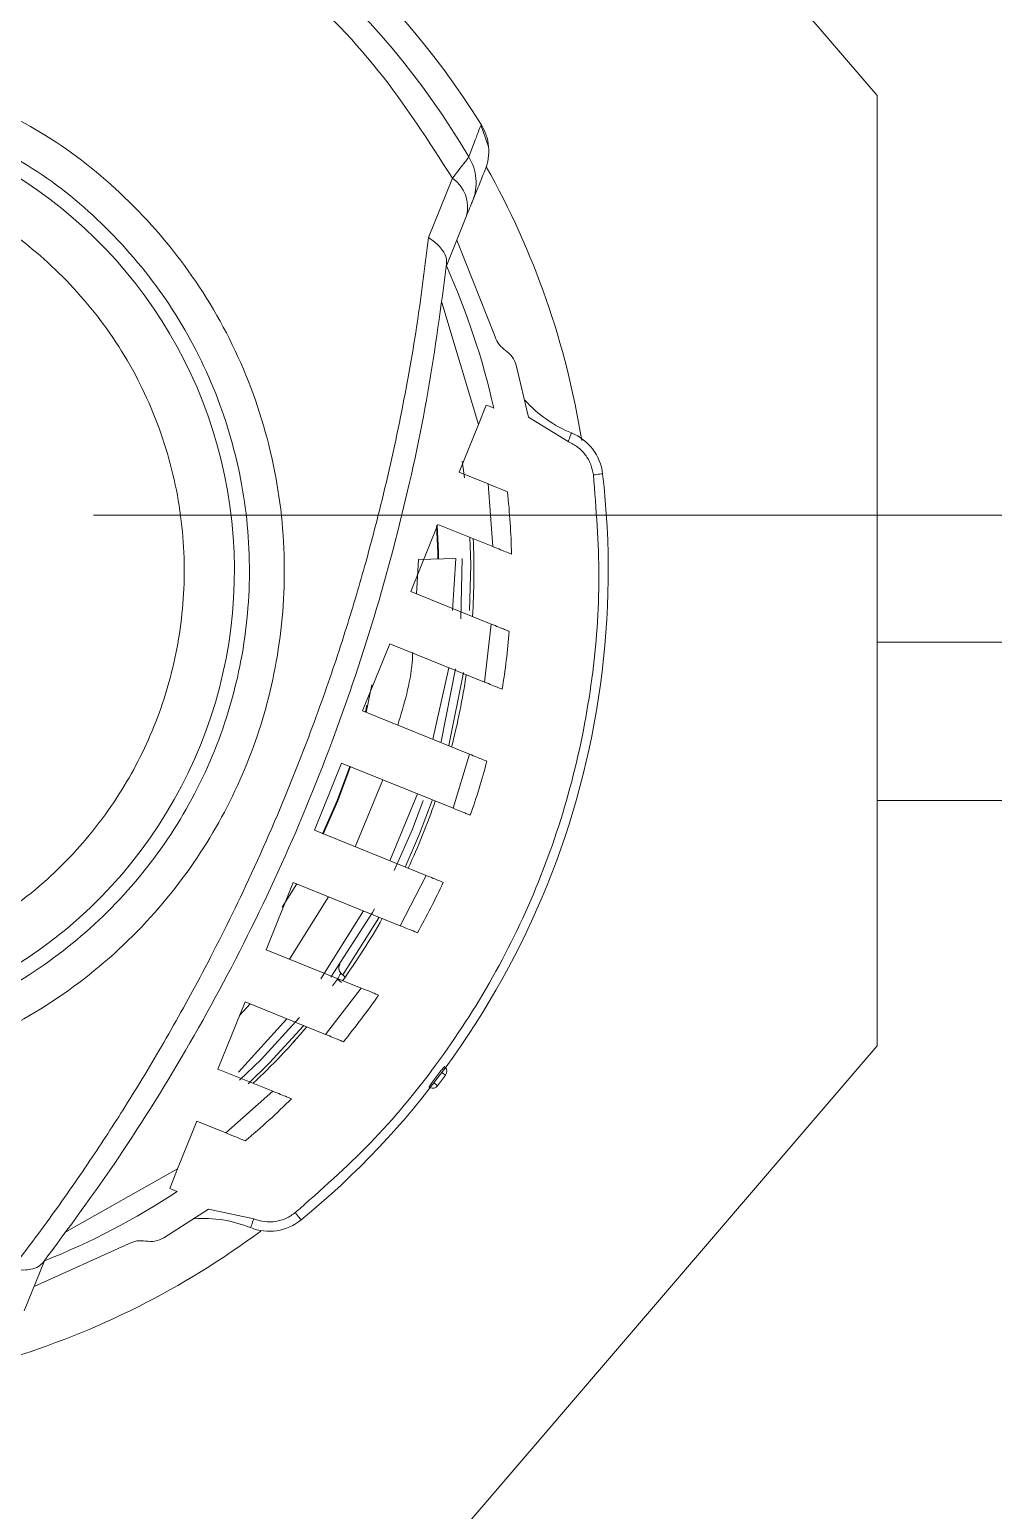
# Model space of a CAD drawing. Header units: millimetres. Extents: x 0 to 594, y 0 to 420.
# Drawn here: x 215.37 to 225.52, y 87.24 to 102.82 of the extents above; entities that cross this region are included whole.
import ezdxf

# ---------------------------------------------------------------- set-up
doc = ezdxf.new("R2010")
doc.units = ezdxf.units.MM
doc.linetypes.add('CENTERX2', pattern=[20.32, 12.7, -2.54, 2.54, -2.54])

msp = doc.modelspace()

# ---------------------------------------------------------------- linework, layer by layer
at = {"color": 7, "linetype": 'Continuous', "lineweight": 15}
for p, q in [((224.2932, 102.1241), (219.2933, 107.9575)), ((224.2932, 92.1241), (224.2932, 102.1241)), ((220.2044, 101.5847), (220.1237, 101.8139)), ((219.8239, 101.2517), (219.5721, 100.6285)), ((219.9728, 100.8574), (219.76, 100.3309)), ((219.8686, 100.5996), (220.2729, 99.5855)), ((220.0968, 98.6617), (219.7123, 99.9457)), ((220.4952, 99.2844), (220.6247, 98.7402)), ((220.0968, 98.6617), (220.1795, 98.8662)), ((219.894, 98.1597), (220.0968, 98.6617)), ((220.6247, 98.7402), (221.0405, 98.4811)), ((220.1986, 98.0366), (219.894, 98.1597)), ((220.2492, 97.3769), (220.1986, 98.0366)), ((219.3864, 96.9037), (219.6719, 97.6102)), ((219.6719, 97.6102), (220.2492, 97.3769)), ((219.4448, 96.8801), (219.4672, 97.2404)), ((219.4672, 97.2404), (219.8597, 97.251)), ((219.8597, 97.251), (219.8261, 96.706)), ((219.928, 97.2522), (219.9115, 96.6179)), ((220.2326, 96.5617), (219.3864, 96.9037)), ((220.1626, 95.9508), (220.2326, 96.5617)), ((218.8788, 95.6477), (219.1643, 96.3542)), ((219.1643, 96.3542), (220.1626, 95.9508)), ((224.2932, 96.3727), (247.9224, 96.3727)), ((219.7877, 96.1023), (219.6167, 95.3495)), ((219.7846, 95.2855), (219.9389, 96.0525)), ((218.9247, 95.7098), (218.9083, 95.6386)), ((220.0048, 95.1927), (218.8788, 95.6477)), ((218.3713, 94.3917), (218.6568, 95.0982)), ((218.6568, 95.0982), (219.8318, 94.6234)), ((219.8318, 94.6234), (220.0048, 95.1927)), ((218.8019, 94.2177), (219.0924, 94.9222)), ((219.4549, 94.7757), (219.1647, 94.0711)), ((224.2932, 94.706), (247.9224, 94.706)), ((219.5463, 93.9169), (218.3713, 94.3917)), ((217.8637, 93.1357), (218.1492, 93.8422)), ((218.1492, 93.8422), (219.2752, 93.3872)), ((219.2752, 93.3872), (219.5463, 93.9169)), ((218.108, 93.037), (218.5206, 93.6922)), ((218.889, 93.5433), (218.4401, 92.8304)), ((218.6714, 92.8722), (219.0502, 93.4695)), ((218.862, 92.7323), (217.8637, 93.1357)), ((218.6953, 92.8474), (218.6489, 92.889)), ((218.4879, 92.2443), (218.862, 92.7323)), ((218.5604, 92.7548), (218.6154, 92.8273)), ((217.3562, 91.8797), (217.6417, 92.5862)), ((217.584, 92.4434), (217.6938, 92.5652)), ((217.6417, 92.5862), (218.4879, 92.2443)), ((218.0799, 92.4091), (217.5718, 91.8464)), ((219.2933, 86.2908), (224.2932, 92.1241)), ((217.9335, 91.6464), (217.3562, 91.8797)), ((219.6974, 91.8566), (219.6135, 91.7458)), ((219.6679, 91.7046), (219.7518, 91.8153)), ((217.9335, 91.6464), (217.4388, 91.2071)), ((216.9312, 90.8282), (217.1341, 91.3302)), ((217.1341, 91.3302), (217.4388, 91.2071)), ((215.7626, 90.1719), (216.9312, 90.8282)), ((216.8486, 90.6238), (216.9312, 90.8282)), ((217.2564, 90.405), (216.7851, 90.1036)), ((217.7355, 90.3025), (217.2564, 90.405)), ((216.4161, 90.0414), (215.4207, 89.593)), ((215.5293, 89.8617), (215.3165, 89.3352))]:
    msp.add_line(p, q, dxfattribs=at)
at = {"color": 7, "linetype": 'CENTERX2', "lineweight": 0}
msp.add_line((94.1266, 97.706), (269.0257, 97.706), dxfattribs=at)
at = {"color": 66, "linetype": 'Continuous', "lineweight": 15}
for p, q in [((218.9144, 95.6314), (218.9763, 95.9216)), ((218.0329, 93.5833), (218.1863, 93.8294)), ((218.6154, 92.8273), (218.6554, 92.7915))]:
    msp.add_line(p, q, dxfattribs=at)
at = {"color": 7, "linetype": 'Continuous', "lineweight": 15, "flags": 128}
for points in [[(221.0405, 98.4811), (221.0477, 98.4989), (221.0546, 98.516), (221.061, 98.5318), (221.0666, 98.5456), (221.0712, 98.557), (221.0746, 98.5654), (221.0767, 98.5706), (221.0774, 98.5723)], [(219.9524, 98.0994), (219.9452, 98.1522), (219.927, 98.2742)], [(221.4048, 98.1427), (221.4029, 98.1425), (221.3973, 98.1419), (221.3883, 98.1408), (221.3761, 98.1394), (221.3613, 98.1377), (221.3444, 98.1357), (221.3261, 98.1336), (221.307, 98.1314)], [(219.6557, 97.5968), (219.6689, 97.3182), (219.6705, 97.2459)], [(220.0052, 96.706), (220.0167, 97.1881), (220.0086, 97.4771)], [(219.8555, 96.0902), (219.7043, 95.3264), (219.7017, 95.316)], [(218.744, 95.0641), (218.6113, 94.7056), (218.4578, 94.3559)], [(219.5171, 94.706), (219.4031, 94.4027), (219.2119, 93.9681)], [(219.3268, 94.0055), (219.4787, 94.3551), (219.6102, 94.706)], [(219.0042, 93.5671), (218.9818, 93.5273), (218.5447, 92.846)], [(218.2146, 92.4231), (217.8114, 91.9817), (217.5843, 91.7624)], [(217.6731, 91.725), (217.8974, 91.9437), (218.2556, 92.3354)], [(219.6974, 91.8566), (219.7062, 91.8665), (219.7148, 91.876), (219.7227, 91.8848), (219.7296, 91.8925), (219.7353, 91.8988), (219.7395, 91.9035), (219.7421, 91.9064), (219.743, 91.9074)], [(219.7132, 91.8446), (219.7182, 91.8408), (219.7276, 91.8337), (219.7358, 91.8274), (219.7426, 91.8223), (219.7476, 91.8185), (219.7507, 91.8161), (219.7518, 91.8153)], [(219.5769, 91.6881), (219.5776, 91.6893), (219.5797, 91.6925), (219.5831, 91.6979), (219.5876, 91.705), (219.5932, 91.7138), (219.5995, 91.7237), (219.6063, 91.7346), (219.6135, 91.7458)], [(219.6679, 91.7046), (219.6669, 91.7054), (219.6638, 91.7077), (219.6587, 91.7115), (219.652, 91.7167), (219.6437, 91.7229), (219.6343, 91.73), (219.6293, 91.7338)], [(218.2325, 90.2928), (218.2313, 90.2943), (218.2278, 90.2986), (218.222, 90.3056), (218.2143, 90.3151), (218.2048, 90.3266), (218.194, 90.3398), (218.1823, 90.354), (218.1701, 90.3689)], [(217.6986, 90.2112), (217.6993, 90.213), (217.7014, 90.2182), (217.7048, 90.2266), (217.7094, 90.238), (217.715, 90.2518), (217.7214, 90.2676), (217.7283, 90.2847), (217.7355, 90.3025)]]:
    msp.add_lwpolyline(points, dxfattribs=at)
at = {"color": 66, "linetype": 'Continuous', "lineweight": 15, "flags": 128}
for points in [[(219.6776, 97.2461), (219.6759, 97.3184), (219.6624, 97.6021)], [(218.4635, 94.35), (218.6184, 94.7028), (218.7522, 95.0646)]]:
    msp.add_lwpolyline(points, dxfattribs=at)
at = {"color": 7, "linetype": 'Continuous', "lineweight": 15}
for centre, radius, start, end in [((212.6266, 97.1241), 8.8477, 32.04991, 67.99594), ((212.6266, 97.1241), 8.5602, 30.56772, 67.99594), ((219.6772, 101.5384), 0.5292, 337.99594, 32.04991), ((212.6266, 97.1241), 4.9028, 247.99594, 67.99594), ((219.5512, 101.2067), 0.5217, 338.07864, 31.2659), ((212.6266, 97.1241), 8.6667, 9.08909, 29.36063), ((219.6186, 100.9489), 0.3658, 345.5134, 55.86513), ((212.6266, 97.1241), 7.8211, 12.63018, 24.20601), ((221.5731, 99.7989), 1.3229, 221.80453, 247.99594), ((220.8791, 98.0817), 0.5292, 6.61878, 67.99594), ((212.6266, 97.1241), 8.8371, 309.37309, 6.61878), ((212.6266, 97.1241), 7.8211, 1.26993, 6.0891), ((212.6266, 97.1241), 7.4242, 356.27308, 2.59405), ((212.6266, 97.1241), 7.8211, 350.81785, 355.31542), ((212.6266, 97.1241), 7.4242, 345.53185, 351.51594), ((212.6266, 97.1241), 7.8211, 340.78818, 345.14739), ((212.6266, 97.1241), 7.4242, 335.05431, 340.93757), ((212.6266, 97.1241), 7.8211, 330.84448, 335.2037), ((212.6266, 97.1241), 7.4242, 324.47594, 330.46003), ((218.6945, 92.9398), 0.0683, 145.41082, 228.09965), ((212.6266, 97.1241), 7.8211, 320.67645, 325.17402), ((212.6266, 97.1241), 7.4242, 313.39782, 319.71879), ((219.6974, 91.8566), 0.0683, 322.86329, 36.59612), ((219.6135, 91.7458), 0.0683, 249.13046, 322.86329), ((212.6266, 97.1241), 7.8211, 309.90277, 314.72195), ((212.6266, 97.1241), 7.8211, 291.78586, 303.36169), ((217.2029, 88.9847), 1.3229, 67.99594, 94.18734), ((217.8969, 90.7019), 0.5292, 247.99594, 309.37309), ((212.6266, 97.1241), 8.6667, 286.63124, 306.70335)]:
    msp.add_arc(centre, radius, start, end, dxfattribs=at)
for points, knots in [([(215.7352, 104.8166), (215.5739, 104.4174), (215.2512, 103.619), (214.8573, 102.6443), (214.6604, 102.1569)], [0, 0, 0, 0, 0.5000001, 1, 1, 1, 1]), ([(214.6604, 102.1569), (214.8573, 102.6443), (215.2512, 103.619), (215.5739, 104.4174), (215.7352, 104.8166)], [0, 0, 0, 0, 0.4999999, 1, 1, 1, 1]), ([(215.7352, 104.8166), (216.154, 104.6236), (216.9917, 104.2376), (218.101, 103.4028), (219.0791, 102.4176), (219.5756, 101.6403), (219.8239, 101.2517)], [0, 0, 0, 0, 0.25, 0.4999999, 0.7499999, 1, 1, 1, 1]), ([(214.6604, 102.1569), (214.9607, 102.0166), (215.5794, 101.7274), (216.4043, 101.0683), (217.1186, 100.2395), (217.6589, 99.2597), (217.9876, 98.1908), (218.0903, 97.1), (217.9809, 96.053), (217.6875, 95.079), (217.2218, 94.1745), (216.5731, 93.3455), (215.7413, 92.6323), (214.7624, 92.0919), (213.693, 91.7625), (212.6034, 91.6627), (211.5522, 91.7617), (210.9063, 91.9836), (210.5928, 92.0913)], [0, 0, 0, 0, 0.058258, 0.1200056, 0.1843204, 0.25, 0.3156796, 0.3799944, 0.4417421, 0.5, 0.5582581, 0.6200057, 0.6843205, 0.7500001, 0.8156796, 0.8799945, 0.941742, 1, 1, 1, 1]), ([(210.7305, 92.432), (211.0446, 92.3254), (211.6729, 92.1121), (212.6715, 92.0331), (213.6632, 92.1368), (214.6165, 92.4357), (215.4928, 92.9138), (216.2592, 93.5539), (216.8859, 94.3312), (217.3489, 95.2158), (217.6305, 96.1737), (217.7198, 97.1682), (217.6133, 98.161), (217.3151, 99.1138), (216.8372, 99.991), (216.196, 100.7546), (215.4228, 101.3916), (214.8227, 101.6747), (214.5227, 101.8162)], [0, 0, 0, 0, 0.0624999, 0.1249999, 0.1874999, 0.25, 0.3124999, 0.3749999, 0.4375, 0.4999999, 0.5624999, 0.625, 0.6875, 0.7499999, 0.8124999, 0.875, 0.9374999, 1, 1, 1, 1]), ([(219.8239, 101.2517), (219.8682, 101.3092), (219.9551, 101.4218), (219.9833, 101.4592), (219.9972, 101.4775)], [0, 0, 0, 0, 0.5105529, 1, 1, 1, 1]), ([(220.1678, 101.3401), (220.1624, 101.3267), (220.1516, 101.2999), (220.0739, 101.1076), (220.0352, 101.0119)], [0, 0, 0, 0, 0.50196135, 1, 1, 1, 1]), ([(219.9728, 100.8574), (219.9881, 100.8953), (220.0186, 100.9709), (220.0297, 100.9983), (220.0352, 101.0119)], [0, 0, 0, 0, 0.5014176, 1, 1, 1, 1]), ([(219.5721, 100.6285), (219.5362, 100.336), (219.4632, 99.7414), (219.2958, 98.7949), (219.1073, 97.9447), (218.9067, 97.1816), (218.7034, 96.4947), (218.4441, 95.7205), (218.0973, 94.8078), (217.6786, 93.8494), (217.2236, 92.9378), (216.7961, 92.1666), (216.3986, 91.5084), (215.9945, 90.8885), (215.5952, 90.3158), (215.3181, 89.9506), (215.1874, 89.7782)], [0, 0, 0, 0, 0.0802341, 0.1631018, 0.2495547, 0.300748, 0.3596205, 0.4261716, 0.5004006, 0.5972792, 0.6805868, 0.7503199, 0.8163908, 0.8747448, 0.9408908, 1, 1, 1, 1]), ([(219.7624, 100.3517), (219.7623, 100.3734), (219.7621, 100.4195), (219.7274, 100.4876), (219.6677, 100.5602), (219.6081, 100.6027), (219.5721, 100.6285)], [0, 0, 0, 0, 0.2353253, 0.4996835, 0.6970243, 1, 1, 1, 1]), ([(219.7624, 100.3517), (219.7036, 99.9052), (219.5863, 99.0141), (219.2827, 97.6095), (218.8793, 96.1964), (218.3693, 94.7964), (217.7633, 93.4371), (217.0735, 92.1452), (216.3177, 90.9273), (215.7841, 90.2065), (215.5166, 89.8451)], [0, 0, 0, 0, 0.1251981, 0.2498803, 0.3757149, 0.5007007, 0.6252236, 0.750645, 0.8749924, 1, 1, 1, 1]), ([(220.3823, 99.4407), (220.358, 99.4602), (220.3092, 99.4992), (220.285, 99.5567), (220.2729, 99.5855)], [0, 0, 0, 0, 0.5000038, 1, 1, 1, 1]), ([(220.3823, 99.4407), (220.4082, 99.4197), (220.4599, 99.3778), (220.4834, 99.3155), (220.4952, 99.2844)], [0, 0, 0, 0, 0.4999971, 1, 1, 1, 1]), ([(220.1795, 98.8662), (220.2025, 98.8569), (220.2482, 98.8384), (220.255, 98.8356), (220.2584, 98.8343)], [0, 0, 0, 0, 0.5033717, 1, 1, 1, 1]), ([(221.0405, 98.4811), (221.0752, 98.464), (221.1444, 98.4298), (221.2258, 98.345), (221.2851, 98.2443), (221.2998, 98.1686), (221.307, 98.1314)], [0, 0, 0, 0, 0.2501336, 0.5000745, 0.7545738, 1, 1, 1, 1]), ([(221.307, 98.1314), (221.3357, 97.7742), (221.3932, 97.06), (221.3106, 95.9756), (221.1014, 94.897), (220.7504, 93.8412), (220.2694, 92.838), (219.6704, 91.9169), (218.9765, 91.0795), (218.4389, 90.6058), (218.1701, 90.3689)], [0, 0, 0, 0, 0.1230281, 0.2460459, 0.3725105, 0.4999999, 0.6274893, 0.7539539, 0.8769619, 1, 1, 1, 1]), ([(220.4035, 97.9538), (220.3938, 97.9577), (220.3743, 97.9656), (220.2572, 98.0129), (220.1986, 98.0366)], [0, 0, 0, 0, 0.4995599, 1, 1, 1, 1]), ([(220.2492, 97.3769), (220.3056, 97.3541), (220.4183, 97.3086), (220.4366, 97.3012), (220.4457, 97.2975)], [0, 0, 0, 0, 0.500162, 1, 1, 1, 1]), ([(220.4215, 96.4854), (220.4129, 96.4889), (220.3957, 96.4958), (220.2871, 96.5397), (220.2326, 96.5617)], [0, 0, 0, 0, 0.4991876, 1, 1, 1, 1]), ([(219.2492, 95.498), (219.3153, 95.7169), (219.3912, 95.9686), (219.4047, 96.2293), (219.4065, 96.2634)], [0, 0, 0, 0, 0.8692917, 1, 1, 1, 1]), ([(220.1626, 95.9508), (220.216, 95.9292), (220.3225, 95.8862), (220.3391, 95.8795), (220.3474, 95.8761)], [0, 0, 0, 0, 0.5014984, 1, 1, 1, 1]), ([(220.1864, 95.1193), (220.1782, 95.1226), (220.1619, 95.1292), (220.0572, 95.1715), (220.0048, 95.1927)], [0, 0, 0, 0, 0.4998936, 1, 1, 1, 1]), ([(219.8318, 94.6234), (219.8839, 94.6023), (219.988, 94.5603), (220.0041, 94.5538), (220.0121, 94.5505)], [0, 0, 0, 0, 0.5008677, 1, 1, 1, 1]), ([(219.7266, 93.844), (219.7186, 93.8473), (219.7025, 93.8538), (219.5984, 93.8958), (219.5463, 93.9169)], [0, 0, 0, 0, 0.4995204, 1, 1, 1, 1]), ([(219.2752, 93.3872), (219.3276, 93.366), (219.4324, 93.3237), (219.4486, 93.3171), (219.4567, 93.3138)], [0, 0, 0, 0, 0.5005993, 1, 1, 1, 1]), ([(218.6489, 92.889), (218.6485, 92.8881), (218.6478, 92.8868), (218.6437, 92.8789), (218.6388, 92.8699), (218.6326, 92.8579), (218.6244, 92.8431), (218.6186, 92.833), (218.6154, 92.8273)], [0, 0, 0, 0, 0.2384067, 0.3662857, 0.4998922, 0.6782088, 0.821275, 1, 1, 1, 1]), ([(219.0468, 92.6576), (219.0385, 92.661), (219.0218, 92.6678), (218.9153, 92.7108), (218.862, 92.7323)], [0, 0, 0, 0, 0.4999613, 1, 1, 1, 1]), ([(218.4879, 92.2443), (218.5424, 92.2222), (218.651, 92.1783), (218.6682, 92.1714), (218.6768, 92.1679)], [0, 0, 0, 0, 0.5013894, 1, 1, 1, 1]), ([(218.1939, 92.2125), (218.1821, 92.1992), (218.1648, 92.1796), (218.151, 92.1644), (218.1466, 92.1595)], [0, 0, 0, 0, 0.67887546, 1, 1, 1, 1]), ([(218.13, 91.567), (218.1209, 91.5707), (218.1026, 91.5781), (217.9899, 91.6237), (217.9335, 91.6464)], [0, 0, 0, 0, 0.4997499, 1, 1, 1, 1]), ([(217.4388, 91.2071), (217.4975, 91.1834), (217.6145, 91.1361), (217.634, 91.1282), (217.6437, 91.1243)], [0, 0, 0, 0, 0.5009773, 1, 1, 1, 1]), ([(216.9276, 90.5918), (216.9242, 90.5932), (216.9173, 90.596), (216.8716, 90.6145), (216.8486, 90.6238)], [0, 0, 0, 0, 0.496628, 1, 1, 1, 1]), ([(218.1701, 90.3689), (218.1385, 90.3467), (218.0753, 90.3022), (217.9619, 90.2715), (217.8451, 90.2676), (217.7716, 90.291), (217.7355, 90.3025)], [0, 0, 0, 0, 0.2501326, 0.5000721, 0.7545728, 1, 1, 1, 1]), ([(216.4161, 90.0414), (216.4448, 90.0537), (216.5022, 90.0783), (216.5643, 90.0725), (216.5954, 90.0696)], [0, 0, 0, 0, 0.5000038, 1, 1, 1, 1]), ([(216.7851, 90.1036), (216.7551, 90.0894), (216.6949, 90.0609), (216.6286, 90.0667), (216.5954, 90.0696)], [0, 0, 0, 0, 0.5000033, 1, 1, 1, 1]), ([(215.1874, 89.7782), (215.2312, 89.7717), (215.3036, 89.7609), (215.397, 89.7717), (215.4692, 89.7965), (215.5014, 89.8295), (215.5166, 89.8451)], [0, 0, 0, 0, 0.3029963, 0.50031785, 0.76468431, 1, 1, 1, 1])]:
    msp.add_open_spline(points, degree=3, knots=knots, dxfattribs=at)
at = {"color": 66, "linetype": 'Continuous', "lineweight": 15}
for points, knots in [([(219.9972, 101.4775), (220.0355, 101.5793), (220.1029, 101.7588), (220.1136, 101.7869), (220.1181, 101.7991)], [0, 0, 0, 0, 0.5674826, 1, 1, 1, 1]), ([(214.2657, 101.1803), (214.5078, 101.0672), (215.0065, 100.8342), (215.6712, 100.303), (216.247, 99.635), (216.6824, 98.8453), (216.9473, 97.9838), (217.0301, 97.1047), (216.942, 96.2609), (216.7055, 95.4758), (216.3301, 94.7469), (215.8073, 94.0787), (215.137, 93.5041), (214.3478, 93.0676), (213.4867, 92.8059), (212.6232, 92.7137), (212.0682, 92.7939), (211.8052, 92.8319)], [0, 0, 0, 0, 0.0621151, 0.1279507, 0.1965234, 0.2665514, 0.3365794, 0.4051522, 0.470988, 0.533103, 0.5952181, 0.6610539, 0.7296266, 0.7996547, 0.8696826, 0.9382554, 1, 1, 1, 1])]:
    msp.add_open_spline(points, degree=3, knots=knots, dxfattribs=at)

doc.saveas('drawing.dxf')
